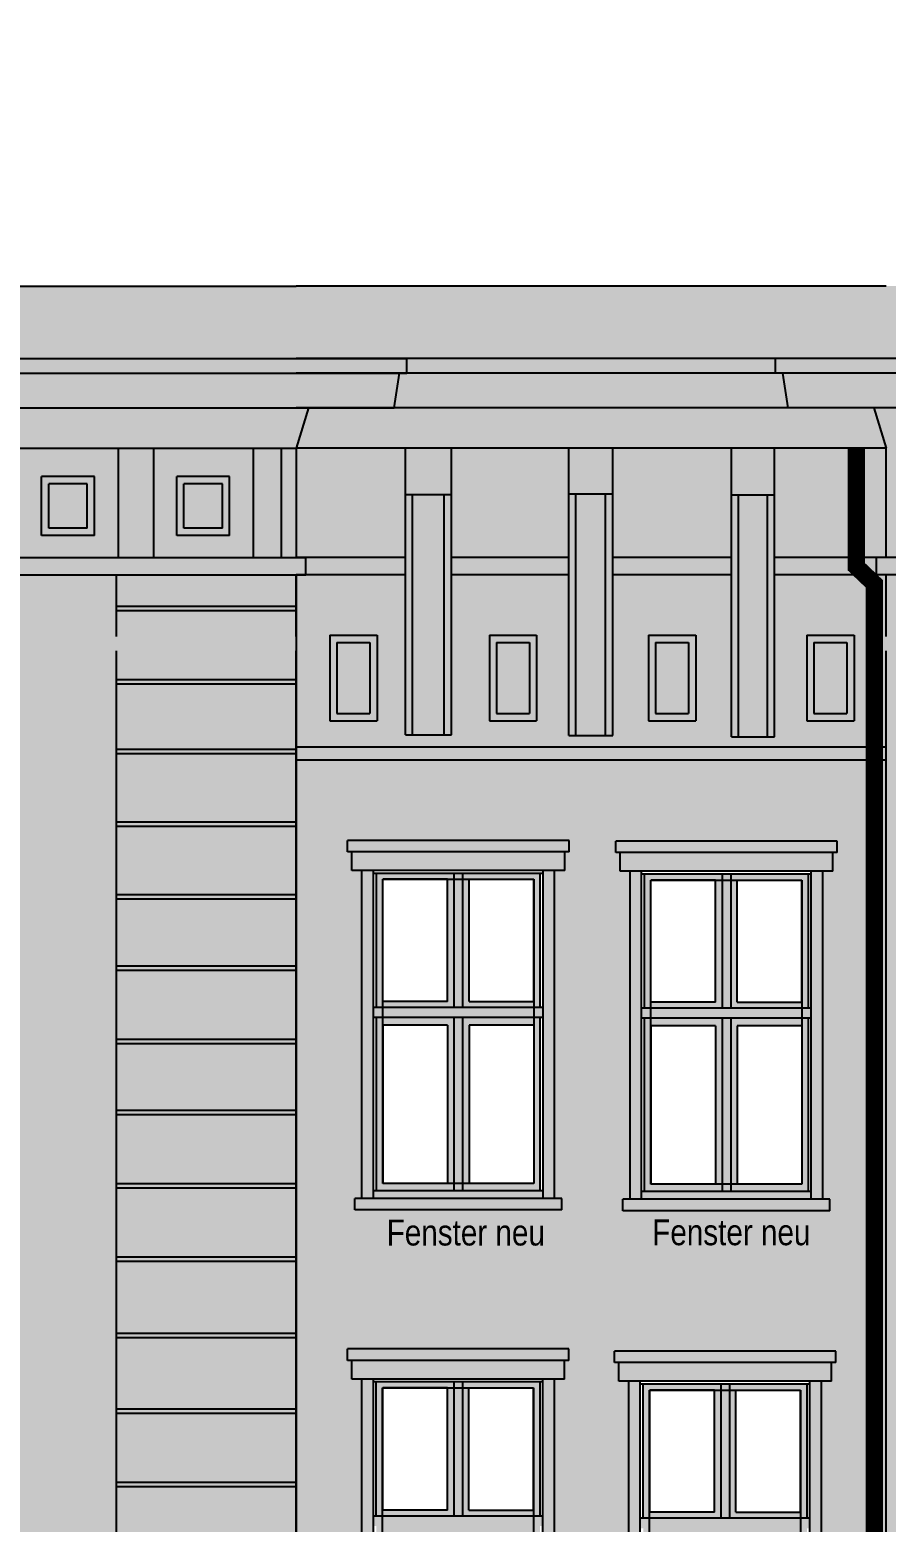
# Model space of a CAD drawing. Header units: metres. Extents: x 11 to 190, y 38 to 70.
# Drawn here: x 53.24 to 59.2, y 51 to 61.38 of the extents above; entities that cross this region are included whole.
import ezdxf
from ezdxf.enums import TextEntityAlignment as Align

# ---------------------------------------------------------------- set-up
doc = ezdxf.new("R2010")
doc.units = ezdxf.units.M
doc.header["$LTSCALE"] = 0.01
doc.header["$XCLIPFRAME"] = 2
doc.linetypes.add('AUSGEZOGEN', pattern=[1000, 1000, 0])
for name, color, linetype in [('A_Fensterrahmen', 1, 'CONTINUOUS'), ('A_Glasbild', 7, 'CONTINUOUS'), ('A_regenrinne', 252, 'CONTINUOUS'), ('A_Schraff_Dach', 17, 'CONTINUOUS'), ('A_Schraff_Fassade_OG', 41, 'CONTINUOUS'), ('A_Schraff_Fensterrahmen', 255, 'CONTINUOUS'), ('A_Schraff_Gewaende', 23, 'CONTINUOUS'), ('A_Schraff_Paneel', 14, 'CONTINUOUS'), ('A_Schraff_Sims', 17, 'CONTINUOUS'), ('A_Schraff_Stuck', 23, 'CONTINUOUS'), ('A_Stuck_am_dach', 2, 'CONTINUOUS'), ('A_TEXT', 2, 'CONTINUOUS'), ('FASSADE', 7, 'AUSGEZOGEN'), ('FASSADE_STRUKTUR', 8, 'AUSGEZOGEN')]:
    doc.layers.add(name, color=color, linetype=linetype)
doc.styles.add('arial-n', font='ARIALN.TTF')
picture_1 = doc.add_image_def('image1.jpg', size_in_pixel=(60, 84))

msp = doc.modelspace()

# ---------------------------------------------------------------- hatches: boundary and pattern name
at = {"layer": 'A_Schraff_Dach'}
h = msp.add_hatch(color=256, dxfattribs=at)
h.paths.add_polyline_path([(116.817, 59.594), (59.2, 59.594), (55.097, 59.594), (38.192, 59.594), (31.592, 59.092), (55.865, 59.092), (58.525, 59.092), (59.2, 59.092), (116.817, 59.092)])
h.paths.add_polyline_path([(85.073, 60.702), (82.265, 60.704), (82.265, 59.594), (85.073, 59.594)])
h.paths.add_polyline_path([(112.247, 61.37), (111.198, 61.376), (111.198, 59.594), (112.247, 59.594)])
for color, points in [(11, [(55.865, 59.092), (55.097, 59.092), (30.532, 59.092), (30.532, 58.989), (55.865, 58.989)]), (11, [(111.158, 59.092), (58.431, 59.092), (58.431, 58.989), (58.525, 58.989), (59.2, 58.989), (111.158, 58.989)]), (11, [(55.815, 58.989), (55.097, 58.989), (30.582, 58.989), (30.62, 58.747), (55.777, 58.747)]), (256, [(55.182, 58.747), (55.097, 58.747), (31.224, 58.747), (31.31, 58.468), (55.097, 58.468)]), (256, [(59.115, 58.747), (55.182, 58.747), (55.097, 58.468), (59.2, 58.468)]), (256, [(110.465, 58.747), (59.115, 58.747), (59.2, 58.468), (110.38, 58.468)])]:
    msp.add_hatch(color=color, dxfattribs=at).paths.add_polyline_path(points)
h = msp.add_hatch(color=11, dxfattribs=at)
h.paths.add_polyline_path([(58.431, 59.092), (55.865, 59.092), (55.865, 58.989), (58.431, 58.989)])
h.paths.add_polyline_path([(58.481, 58.989), (55.815, 58.989), (55.777, 58.747), (58.519, 58.747)])
h = msp.add_hatch(color=11, dxfattribs=at)
h.paths.add_polyline_path([(111.158, 59.092), (58.431, 59.092), (58.431, 58.989), (58.525, 58.989), (59.2, 58.989), (111.158, 58.989)])
h.paths.add_polyline_path([(111.108, 58.989), (58.481, 58.989), (58.519, 58.747), (59.2, 58.747), (111.07, 58.747)])
at = {"layer": 'A_Schraff_Fassade_OG'}
h = msp.add_hatch(color=256, dxfattribs=at)
h.paths.add_polyline_path([(36.277, 57.277), (36.207, 57.277), (36.207, 57.407), (36.177, 57.407), (36.177, 57.487), (37.717, 57.487), (37.717, 57.407), (37.687, 57.407), (37.687, 57.277), (37.617, 57.277), (37.617, 56.015), (38.136, 56.01), (38.136, 57.277), (38.066, 57.277), (38.066, 57.407), (38.036, 57.407), (38.036, 57.487), (39.576, 57.487), (39.576, 57.407), (39.546, 57.407), (39.546, 57.277), (39.476, 57.277), (39.476, 55.999), (40.016, 55.994), (40.016, 57.277), (39.946, 57.277), (39.946, 57.407), (39.916, 57.407), (39.916, 57.487), (41.456, 57.487), (41.456, 57.407), (41.426, 57.407), (41.426, 57.277), (41.356, 57.277), (41.356, 55.983), (41.896, 55.978), (41.896, 57.277), (41.826, 57.277), (41.826, 57.407), (41.796, 57.407), (41.796, 57.487), (43.336, 57.487), (43.336, 57.407), (43.306, 57.407), (43.306, 57.277), (43.236, 57.277), (43.236, 55.967), (43.801, 55.962), (43.801, 57.277), (43.731, 57.277), (43.731, 57.407), (43.701, 57.407), (43.701, 57.487), (45.241, 57.487), (45.241, 57.407), (45.211, 57.407), (45.211, 57.277), (45.141, 57.277), (45.141, 55.951), (45.576, 55.947), (45.576, 57.277), (45.506, 57.277), (45.506, 57.407), (45.476, 57.407), (45.476, 57.487), (47.016, 57.487), (47.016, 57.407), (46.986, 57.407), (46.986, 57.277), (46.916, 57.277), (46.916, 55.936), (47.531, 55.931), (47.531, 57.277), (47.461, 57.277), (47.461, 57.407), (47.431, 57.407), (47.431, 57.487), (48.971, 57.487), (48.971, 57.407), (48.941, 57.407), (48.941, 57.277), (48.871, 57.277), (48.871, 55.92), (49.316, 55.916), (49.316, 57.277), (49.246, 57.277), (49.246, 57.407), (49.216, 57.407), (49.216, 57.487), (50.756, 57.487), (50.756, 57.407), (50.726, 57.407), (50.726, 57.277), (50.656, 57.277), (50.656, 55.905), (51.26, 55.9), (51.26, 57.277), (51.19, 57.277), (51.19, 57.407), (51.16, 57.407), (51.16, 57.487), (52.7, 57.487), (52.7, 57.407), (52.67, 57.407), (52.67, 57.277), (52.6, 57.277), (52.6, 55.888), (53.847, 55.878), (53.847, 57.588), (32.6, 57.588), (32.6, 56.057), (36.277, 56.026)])
h.paths.add_polyline_path([(53.847, 55.878), (52.6, 55.888), (52.6, 54.997), (52.65, 54.997), (52.65, 54.917), (51.21, 54.917), (51.21, 54.997), (51.26, 54.997), (51.26, 55.9), (50.656, 55.905), (50.656, 54.997), (50.706, 54.997), (50.706, 54.917), (49.266, 54.917), (49.266, 54.997), (49.316, 54.997), (49.316, 55.916), (48.871, 55.92), (48.871, 54.997), (48.921, 54.997), (48.921, 54.917), (47.481, 54.917), (47.481, 54.997), (47.531, 54.997), (47.531, 55.931), (46.916, 55.936), (46.916, 54.997), (46.966, 54.997), (46.966, 54.917), (45.526, 54.917), (45.526, 54.997), (45.576, 54.997), (45.576, 55.947), (45.141, 55.951), (45.141, 54.997), (45.191, 54.997), (45.191, 54.917), (43.751, 54.917), (43.751, 54.997), (43.801, 54.997), (43.801, 55.962), (43.236, 55.967), (43.236, 54.997), (43.286, 54.997), (43.286, 54.917), (41.846, 54.917), (41.846, 54.997), (41.896, 54.997), (41.896, 55.978), (41.356, 55.983), (41.356, 54.997), (41.406, 54.997), (41.406, 54.917), (39.966, 54.917), (39.966, 54.997), (40.016, 54.997), (40.016, 55.994), (39.476, 55.999), (39.476, 54.997), (39.526, 54.997), (39.526, 54.917), (38.086, 54.917), (38.086, 54.997), (38.136, 54.997), (38.136, 56.01), (37.617, 56.015), (37.617, 54.997), (37.667, 54.997), (37.667, 54.917), (36.227, 54.917), (36.227, 54.997), (36.277, 54.997), (36.277, 56.026), (32.6, 56.057), (32.6, 52.312), (36.277, 52.312), (36.277, 53.691), (36.207, 53.691), (36.207, 53.821), (36.177, 53.821), (36.177, 53.901), (37.717, 53.901), (37.717, 53.821), (37.687, 53.821), (37.687, 53.691), (37.617, 53.691), (37.617, 52.312), (38.136, 52.312), (38.136, 53.691), (38.066, 53.691), (38.066, 53.821), (38.036, 53.821), (38.036, 53.901), (39.576, 53.901), (39.576, 53.821), (39.546, 53.821), (39.546, 53.691), (39.476, 53.691), (39.476, 52.312), (40.016, 52.312), (40.016, 53.691), (39.946, 53.691), (39.946, 53.821), (39.916, 53.821), (39.916, 53.901), (41.456, 53.901), (41.456, 53.821), (41.426, 53.821), (41.426, 53.691), (41.356, 53.691), (41.356, 52.312), (41.896, 52.312), (41.896, 53.691), (41.826, 53.691), (41.826, 53.821), (41.796, 53.821), (41.796, 53.901), (43.336, 53.901), (43.336, 53.821), (43.306, 53.821), (43.306, 53.691), (43.236, 53.691), (43.236, 52.312), (43.801, 52.312), (43.801, 53.691), (43.731, 53.691), (43.731, 53.821), (43.701, 53.821), (43.701, 53.901), (45.241, 53.901), (45.241, 53.821), (45.211, 53.821), (45.211, 53.691), (45.141, 53.691), (45.141, 52.312), (45.576, 52.312), (45.576, 53.691), (45.506, 53.691), (45.506, 53.821), (45.476, 53.821), (45.476, 53.901), (47.016, 53.901), (47.016, 53.821), (46.986, 53.821), (46.986, 53.691), (46.916, 53.691), (46.916, 52.312), (47.531, 52.312), (47.531, 53.691), (47.461, 53.691), (47.461, 53.821), (47.431, 53.821), (47.431, 53.901), (48.971, 53.901), (48.971, 53.821), (48.941, 53.821), (48.941, 53.691), (48.871, 53.691), (48.871, 52.312), (49.316, 52.312), (49.316, 53.691), (49.246, 53.691), (49.246, 53.821), (49.216, 53.821), (49.216, 53.901), (50.756, 53.901), (50.756, 53.821), (50.726, 53.821), (50.726, 53.691), (50.656, 53.691), (50.656, 52.312), (51.26, 52.312), (51.26, 53.691), (51.19, 53.691), (51.19, 53.821), (51.16, 53.821), (51.16, 53.901), (52.7, 53.901), (52.7, 53.821), (52.67, 53.821), (52.67, 53.691), (52.6, 53.691), (52.6, 52.312), (53.847, 52.312)])
h.paths.add_polyline_path([(53.847, 52.312), (52.6, 52.312), (52.6, 51.411), (52.65, 51.411), (52.65, 51.331), (51.21, 51.331), (51.21, 51.411), (51.26, 51.411), (51.26, 52.312), (50.656, 52.312), (50.656, 51.411), (50.706, 51.411), (50.706, 51.331), (49.266, 51.331), (49.266, 51.411), (49.316, 51.411), (49.316, 52.312), (48.871, 52.312), (48.871, 51.411), (48.921, 51.411), (48.921, 51.331), (47.481, 51.331), (47.481, 51.411), (47.531, 51.411), (47.531, 52.312), (46.916, 52.312), (46.916, 51.411), (46.966, 51.411), (46.966, 51.331), (45.526, 51.331), (45.526, 51.411), (45.576, 51.411), (45.576, 52.312), (45.141, 52.312), (45.141, 51.411), (45.191, 51.411), (45.191, 51.331), (43.751, 51.331), (43.751, 51.411), (43.801, 51.411), (43.801, 52.312), (43.236, 52.312), (43.236, 51.411), (43.286, 51.411), (43.286, 51.331), (41.846, 51.331), (41.846, 51.411), (41.896, 51.411), (41.896, 52.312), (41.356, 52.312), (41.356, 51.411), (41.406, 51.411), (41.406, 51.331), (39.966, 51.331), (39.966, 51.411), (40.016, 51.411), (40.016, 52.312), (39.476, 52.312), (39.476, 51.411), (39.526, 51.411), (39.526, 51.331), (38.086, 51.331), (38.086, 51.411), (38.136, 51.411), (38.136, 52.312), (37.617, 52.312), (37.617, 51.411), (37.667, 51.411), (37.667, 51.331), (36.227, 51.331), (36.227, 51.411), (36.277, 51.411), (36.277, 52.312), (32.6, 52.312), (32.6, 49.232), (36.277, 49.232), (36.277, 50.061), (36.207, 50.061), (36.207, 50.191), (36.177, 50.191), (36.177, 50.271), (37.717, 50.271), (37.717, 50.191), (37.687, 50.191), (37.687, 50.061), (37.617, 50.061), (37.617, 49.232), (38.136, 49.232), (38.136, 50.061), (38.066, 50.061), (38.066, 50.191), (38.036, 50.191), (38.036, 50.271), (39.576, 50.271), (39.576, 50.191), (39.546, 50.191), (39.546, 50.061), (39.476, 50.061), (39.476, 49.232), (40.016, 49.232), (40.016, 50.061), (39.946, 50.061), (39.946, 50.191), (39.916, 50.191), (39.916, 50.271), (41.456, 50.271), (41.456, 50.191), (41.426, 50.191), (41.426, 50.061), (41.356, 50.061), (41.356, 49.232), (41.896, 49.232), (41.896, 50.061), (41.826, 50.061), (41.826, 50.191), (41.796, 50.191), (41.796, 50.271), (43.336, 50.271), (43.336, 50.191), (43.306, 50.191), (43.306, 50.061), (43.236, 50.061), (43.236, 49.232), (43.801, 49.232), (43.801, 50.061), (43.731, 50.061), (43.731, 50.191), (43.701, 50.191), (43.701, 50.271), (45.241, 50.271), (45.241, 50.191), (45.211, 50.191), (45.211, 50.061), (45.141, 50.061), (45.141, 49.232), (45.576, 49.232), (45.576, 50.061), (45.506, 50.061), (45.506, 50.191), (45.476, 50.191), (45.476, 50.271), (47.016, 50.271), (47.016, 50.191), (46.986, 50.191), (46.986, 50.061), (46.916, 50.061), (46.916, 49.232), (47.531, 49.232), (47.531, 50.061), (47.461, 50.061), (47.461, 50.191), (47.431, 50.191), (47.431, 50.271), (48.971, 50.271), (48.971, 50.191), (48.941, 50.191), (48.941, 50.061), (48.871, 50.061), (48.871, 49.232), (49.316, 49.232), (49.316, 50.061), (49.246, 50.061), (49.246, 50.191), (49.216, 50.191), (49.216, 50.271), (50.756, 50.271), (50.756, 50.191), (50.726, 50.191), (50.726, 50.061), (50.656, 50.061), (50.656, 49.232), (51.26, 49.232), (51.26, 50.061), (51.19, 50.061), (51.19, 50.191), (51.16, 50.191), (51.16, 50.271), (52.7, 50.271), (52.7, 50.191), (52.67, 50.191), (52.67, 50.061), (52.6, 50.061), (52.6, 49.232), (53.847, 49.232)])
h.paths.add_polyline_path([(36.277, 49.232), (32.6, 49.232), (32.6, 47.058), (53.847, 47.058), (53.847, 49.232), (52.6, 49.232), (52.6, 47.781), (52.65, 47.781), (52.65, 47.701), (51.21, 47.701), (51.21, 47.781), (51.26, 47.781), (51.26, 49.232), (50.656, 49.232), (50.656, 47.781), (50.706, 47.781), (50.706, 47.701), (49.266, 47.701), (49.266, 47.781), (49.316, 47.781), (49.316, 49.232), (48.871, 49.232), (48.871, 47.781), (48.921, 47.781), (48.921, 47.701), (47.481, 47.701), (47.481, 47.781), (47.531, 47.781), (47.531, 49.232), (46.916, 49.232), (46.916, 47.781), (46.966, 47.781), (46.966, 47.701), (45.526, 47.701), (45.526, 47.781), (45.576, 47.781), (45.576, 49.232), (45.141, 49.232), (45.141, 47.781), (45.191, 47.781), (45.191, 47.701), (43.751, 47.701), (43.751, 47.781), (43.801, 47.781), (43.801, 49.232), (43.236, 49.232), (43.236, 47.781), (43.286, 47.781), (43.286, 47.701), (41.846, 47.701), (41.846, 47.781), (41.896, 47.781), (41.896, 49.232), (41.356, 49.232), (41.356, 47.781), (41.406, 47.781), (41.406, 47.701), (39.966, 47.701), (39.966, 47.781), (40.016, 47.781), (40.016, 49.232), (39.476, 49.232), (39.476, 47.781), (39.526, 47.781), (39.526, 47.701), (38.086, 47.701), (38.086, 47.781), (38.136, 47.781), (38.136, 49.232), (37.617, 49.232), (37.617, 47.781), (37.667, 47.781), (37.667, 47.701), (36.227, 47.701), (36.227, 47.781), (36.277, 47.781)])
h = msp.add_hatch(color=256, dxfattribs=at)
h.paths.add_polyline_path([(55.856, 57.588), (55.097, 57.588), (55.097, 56.79), (55.33, 56.792), (55.33, 57.167), (55.659, 57.167), (55.659, 56.794), (55.856, 56.796)])
h.paths.add_polyline_path([(55.856, 56.796), (55.659, 56.794), (55.659, 56.572), (55.33, 56.572), (55.33, 56.792), (55.097, 56.79), (55.097, 56.389), (59.2, 56.389), (59.2, 56.819), (58.977, 56.817), (58.977, 56.572), (58.648, 56.572), (58.648, 56.815), (58.424, 56.813), (58.424, 56.461), (58.124, 56.461), (58.124, 56.811), (57.875, 56.809), (57.875, 56.572), (57.546, 56.572), (57.546, 56.807), (57.298, 56.805), (57.298, 56.47), (56.992, 56.47), (56.992, 56.803), (56.769, 56.802), (56.769, 56.572), (56.44, 56.572), (56.44, 56.8), (56.176, 56.798), (56.176, 56.474), (55.856, 56.474)])
h.paths.add_polyline_path([(56.992, 57.588), (56.176, 57.588), (56.176, 56.798), (56.44, 56.8), (56.44, 57.167), (56.769, 57.167), (56.769, 56.802), (56.992, 56.803)])
h.paths.add_polyline_path([(58.124, 57.588), (57.298, 57.588), (57.298, 56.805), (57.546, 56.807), (57.546, 57.167), (57.875, 57.167), (57.875, 56.809), (58.124, 56.811)])
h.paths.add_polyline_path([(59.2, 57.588), (58.424, 57.588), (58.424, 56.813), (58.648, 56.815), (58.648, 57.167), (58.977, 57.167), (58.977, 56.817), (59.2, 56.819)])
h = msp.add_hatch(color=256, dxfattribs=at)
h.paths.add_polyline_path([(59.2, 56.299), (55.097, 56.299), (55.097, 54.79), (55.554, 54.794), (55.554, 55.531), (55.484, 55.531), (55.484, 55.661), (55.454, 55.661), (55.454, 55.741), (56.994, 55.741), (56.994, 55.661), (56.964, 55.661), (56.964, 55.531), (56.894, 55.531), (56.894, 54.806), (57.419, 54.811), (57.419, 55.526), (57.349, 55.526), (57.349, 55.656), (57.319, 55.656), (57.319, 55.736), (58.859, 55.736), (58.859, 55.656), (58.829, 55.656), (58.829, 55.526), (58.759, 55.526), (58.759, 54.822), (59.2, 54.826)])
h.paths.add_polyline_path([(59.2, 54.826), (58.759, 54.822), (58.759, 53.246), (58.809, 53.246), (58.809, 53.166), (57.369, 53.166), (57.369, 53.246), (57.419, 53.246), (57.419, 54.811), (56.894, 54.806), (56.894, 53.251), (56.944, 53.251), (56.944, 53.171), (55.504, 53.171), (55.504, 53.251), (55.554, 53.251), (55.554, 54.794), (55.097, 54.79), (55.097, 50.729), (55.553, 50.729), (55.553, 51.995), (55.483, 51.995), (55.483, 52.125), (55.453, 52.125), (55.453, 52.205), (56.993, 52.205), (56.993, 52.125), (56.963, 52.125), (56.963, 51.995), (56.893, 51.995), (56.893, 50.729), (57.41, 50.729), (57.41, 51.98), (57.34, 51.98), (57.34, 52.11), (57.31, 52.11), (57.31, 52.19), (58.85, 52.19), (58.85, 52.11), (58.82, 52.11), (58.82, 51.98), (58.75, 51.98), (58.75, 50.729), (59.2, 50.729)])
h.paths.add_polyline_path([(59.2, 50.729), (58.75, 50.729), (58.75, 49.7), (58.8, 49.7), (58.8, 49.62), (57.36, 49.62), (57.36, 49.7), (57.41, 49.7), (57.41, 50.729), (56.893, 50.729), (56.893, 49.715), (56.943, 49.715), (56.943, 49.635), (55.503, 49.635), (55.503, 49.715), (55.553, 49.715), (55.553, 50.729), (55.097, 50.729), (55.097, 47.572), (55.56, 47.579), (55.56, 48.239), (55.49, 48.239), (55.49, 48.369), (55.46, 48.369), (55.46, 48.449), (57, 48.449), (57, 48.369), (56.97, 48.369), (56.97, 48.239), (56.9, 48.239), (56.9, 47.6), (57.407, 47.607), (57.407, 48.241), (57.337, 48.241), (57.337, 48.371), (57.307, 48.371), (57.307, 48.451), (58.847, 48.451), (58.847, 48.371), (58.817, 48.371), (58.817, 48.241), (58.747, 48.241), (58.747, 47.628), (59.2, 47.635)])
h.paths.add_polyline_path([(59.2, 46.97), (59.001, 46.97), (59.001, 47.058), (59.2, 47.058), (59.2, 47.635), (58.747, 47.628), (58.747, 45.961), (58.797, 45.961), (58.797, 45.881), (57.357, 45.881), (57.357, 45.961), (57.407, 45.961), (57.407, 47.607), (56.9, 47.6), (56.9, 45.959), (56.95, 45.959), (56.95, 45.879), (55.51, 45.879), (55.51, 45.959), (55.56, 45.959), (55.56, 47.579), (55.097, 47.572), (55.097, 47.058), (55.296, 47.058), (55.296, 46.97), (55.097, 46.97), (55.097, 45.059), (59.2, 45.059)])
at = {"layer": 'A_Schraff_Fensterrahmen'}
h = msp.add_hatch(color=256, dxfattribs=at)
h.paths.add_polyline_path([(56.194, 55.511), (55.654, 55.511), (55.654, 54.579), (56.194, 54.579)])
h.paths.add_polyline_path([(56.149, 55.47), (56.149, 54.62), (55.699, 54.62), (55.699, 55.47)], flags=16)
h.paths.add_polyline_path([(56.794, 55.511), (56.254, 55.511), (56.254, 54.579), (56.794, 54.579)])
h.paths.add_polyline_path([(56.299, 55.47), (56.749, 55.47), (56.749, 54.62), (56.299, 54.62)], flags=16)
h.paths.add_polyline_path([(56.254, 55.511), (56.194, 55.511), (56.194, 54.579), (56.254, 54.579)])
h.paths.add_polyline_path([(56.194, 54.509), (55.654, 54.509), (55.654, 53.304), (56.194, 53.304)])
h.paths.add_polyline_path([(56.149, 54.456), (56.149, 53.356), (55.699, 53.356), (55.699, 54.456)], flags=16)
h.paths.add_polyline_path([(56.794, 54.509), (56.254, 54.509), (56.254, 53.304), (56.794, 53.304)])
h.paths.add_polyline_path([(56.749, 54.456), (56.749, 53.356), (56.299, 53.356), (56.299, 54.456)], flags=16)
h.paths.add_polyline_path([(56.254, 54.509), (56.194, 54.509), (56.194, 53.304), (56.254, 53.304)])
h.paths.add_polyline_path([(56.814, 54.546), (55.634, 54.546), (55.634, 54.509), (56.814, 54.509)])
h.paths.add_polyline_path([(56.814, 54.579), (55.634, 54.579), (55.634, 54.546), (56.814, 54.546)])
h.paths.add_polyline_path([(56.814, 53.304), (55.634, 53.304), (55.634, 53.251), (56.814, 53.251)])
h = msp.add_hatch(color=256, dxfattribs=at)
h.paths.add_polyline_path([(58.059, 55.506), (57.519, 55.506), (57.519, 54.574), (58.059, 54.574)])
h.paths.add_polyline_path([(58.014, 55.465), (58.014, 54.615), (57.564, 54.615), (57.564, 55.465)], flags=16)
h.paths.add_polyline_path([(58.659, 55.506), (58.119, 55.506), (58.119, 54.574), (58.659, 54.574)])
h.paths.add_polyline_path([(58.164, 55.465), (58.614, 55.465), (58.614, 54.615), (58.164, 54.615)], flags=16)
h.paths.add_polyline_path([(58.119, 55.506), (58.059, 55.506), (58.059, 54.574), (58.119, 54.574)])
h.paths.add_polyline_path([(58.059, 54.504), (57.519, 54.504), (57.519, 53.299), (58.059, 53.299)])
h.paths.add_polyline_path([(58.014, 54.451), (58.014, 53.351), (57.564, 53.351), (57.564, 54.451)], flags=16)
h.paths.add_polyline_path([(58.659, 54.504), (58.119, 54.504), (58.119, 53.299), (58.659, 53.299)])
h.paths.add_polyline_path([(58.614, 54.451), (58.614, 53.351), (58.164, 53.351), (58.164, 54.451)], flags=16)
h.paths.add_polyline_path([(58.119, 54.504), (58.059, 54.504), (58.059, 53.299), (58.119, 53.299)])
h.paths.add_polyline_path([(58.679, 54.541), (57.499, 54.541), (57.499, 54.504), (58.679, 54.504)])
h.paths.add_polyline_path([(58.679, 54.574), (57.499, 54.574), (57.499, 54.541), (58.679, 54.541)])
h.paths.add_polyline_path([(58.679, 53.299), (57.499, 53.299), (57.499, 53.246), (58.679, 53.246)])
h = msp.add_hatch(color=256, dxfattribs=at)
h.paths.add_polyline_path([(56.193, 51.975), (55.653, 51.975), (55.653, 51.043), (56.193, 51.043)])
h.paths.add_polyline_path([(56.148, 51.934), (56.148, 51.084), (55.698, 51.084), (55.698, 51.934)], flags=16)
h.paths.add_polyline_path([(56.793, 51.975), (56.253, 51.975), (56.253, 51.043), (56.793, 51.043)])
h.paths.add_polyline_path([(56.298, 51.934), (56.748, 51.934), (56.748, 51.084), (56.298, 51.084)], flags=16)
h.paths.add_polyline_path([(56.253, 51.975), (56.193, 51.975), (56.193, 51.043), (56.253, 51.043)])
h.paths.add_polyline_path([(56.193, 50.973), (55.653, 50.973), (55.653, 49.768), (56.193, 49.768)])
h.paths.add_polyline_path([(56.148, 50.92), (56.148, 49.82), (55.698, 49.82), (55.698, 50.92)], flags=16)
h.paths.add_polyline_path([(56.793, 50.973), (56.253, 50.973), (56.253, 49.768), (56.793, 49.768)])
h.paths.add_polyline_path([(56.748, 50.92), (56.748, 49.82), (56.298, 49.82), (56.298, 50.92)], flags=16)
h.paths.add_polyline_path([(56.253, 50.973), (56.193, 50.973), (56.193, 49.768), (56.253, 49.768)])
h.paths.add_polyline_path([(56.813, 51.01), (55.633, 51.01), (55.633, 50.973), (56.813, 50.973)])
h.paths.add_polyline_path([(56.813, 51.043), (55.633, 51.043), (55.633, 51.01), (56.813, 51.01)])
h.paths.add_polyline_path([(56.813, 49.768), (55.633, 49.768), (55.633, 49.715), (56.813, 49.715)])
h = msp.add_hatch(color=256, dxfattribs=at)
h.paths.add_polyline_path([(58.05, 51.96), (57.51, 51.96), (57.51, 51.028), (58.05, 51.028)])
h.paths.add_polyline_path([(58.005, 51.919), (58.005, 51.069), (57.555, 51.069), (57.555, 51.919)], flags=16)
h.paths.add_polyline_path([(58.65, 51.96), (58.11, 51.96), (58.11, 51.028), (58.65, 51.028)])
h.paths.add_polyline_path([(58.155, 51.919), (58.605, 51.919), (58.605, 51.069), (58.155, 51.069)], flags=16)
h.paths.add_polyline_path([(58.11, 51.96), (58.05, 51.96), (58.05, 51.028), (58.11, 51.028)])
h.paths.add_polyline_path([(58.05, 50.958), (57.51, 50.958), (57.51, 49.753), (58.05, 49.753)])
h.paths.add_polyline_path([(58.005, 50.905), (58.005, 49.805), (57.555, 49.805), (57.555, 50.905)], flags=16)
h.paths.add_polyline_path([(58.65, 50.958), (58.11, 50.958), (58.11, 49.753), (58.65, 49.753)])
h.paths.add_polyline_path([(58.605, 50.905), (58.605, 49.805), (58.155, 49.805), (58.155, 50.905)], flags=16)
h.paths.add_polyline_path([(58.11, 50.958), (58.05, 50.958), (58.05, 49.753), (58.11, 49.753)])
h.paths.add_polyline_path([(58.67, 50.995), (57.49, 50.995), (57.49, 50.958), (58.67, 50.958)])
h.paths.add_polyline_path([(58.67, 51.028), (57.49, 51.028), (57.49, 50.995), (58.67, 50.995)])
h.paths.add_polyline_path([(58.67, 49.753), (57.49, 49.753), (57.49, 49.7), (58.67, 49.7)])
at = {"layer": 'A_Schraff_Gewaende'}
h = msp.add_hatch(color=256, dxfattribs=at)
h.dxf.hatch_style = 1
h.paths.add_polyline_path([(56.994, 55.741), (55.454, 55.741), (55.454, 55.661), (56.994, 55.661)])
h.paths.add_polyline_path([(56.964, 55.661), (55.484, 55.661), (55.484, 55.531), (56.964, 55.531)])
h.paths.add_polyline_path([(55.634, 55.531), (55.554, 55.531), (55.554, 53.251), (55.634, 53.251)])
h.paths.add_polyline_path([(56.894, 55.531), (56.814, 55.531), (56.814, 53.251), (56.894, 53.251)])
h.paths.add_polyline_path([(56.814, 53.304), (55.634, 53.304), (55.634, 53.251), (56.814, 53.251)])
h.paths.add_polyline_path([(56.994, 53.251), (55.454, 53.251), (55.454, 53.171), (56.994, 53.171)])
h = msp.add_hatch(color=256, dxfattribs=at)
h.dxf.hatch_style = 1
h.paths.add_polyline_path([(58.859, 55.736), (57.319, 55.736), (57.319, 55.656), (58.859, 55.656)])
h.paths.add_polyline_path([(58.829, 55.656), (57.349, 55.656), (57.349, 55.526), (58.829, 55.526)])
h.paths.add_polyline_path([(57.499, 55.526), (57.419, 55.526), (57.419, 53.246), (57.499, 53.246)])
h.paths.add_polyline_path([(58.759, 55.526), (58.679, 55.526), (58.679, 53.246), (58.759, 53.246)])
h.paths.add_polyline_path([(58.679, 53.299), (57.499, 53.299), (57.499, 53.246), (58.679, 53.246)])
h.paths.add_polyline_path([(58.859, 53.246), (57.319, 53.246), (57.319, 53.166), (58.859, 53.166)])
h = msp.add_hatch(color=256, dxfattribs=at)
h.dxf.hatch_style = 1
h.paths.add_polyline_path([(56.993, 52.205), (55.453, 52.205), (55.453, 52.125), (56.993, 52.125)])
h.paths.add_polyline_path([(56.963, 52.125), (55.483, 52.125), (55.483, 51.995), (56.963, 51.995)])
h.paths.add_polyline_path([(55.633, 51.995), (55.553, 51.995), (55.553, 49.715), (55.633, 49.715)])
h.paths.add_polyline_path([(56.893, 51.995), (56.813, 51.995), (56.813, 49.715), (56.893, 49.715)])
h.paths.add_polyline_path([(56.813, 49.768), (55.633, 49.768), (55.633, 49.715), (56.813, 49.715)])
h.paths.add_polyline_path([(56.993, 49.715), (55.453, 49.715), (55.453, 49.635), (56.993, 49.635)])
h = msp.add_hatch(color=256, dxfattribs=at)
h.dxf.hatch_style = 1
h.paths.add_polyline_path([(58.85, 52.19), (57.31, 52.19), (57.31, 52.11), (58.85, 52.11)])
h.paths.add_polyline_path([(58.82, 52.11), (57.34, 52.11), (57.34, 51.98), (58.82, 51.98)])
h.paths.add_polyline_path([(57.49, 51.98), (57.41, 51.98), (57.41, 49.7), (57.49, 49.7)])
h.paths.add_polyline_path([(58.75, 51.98), (58.67, 51.98), (58.67, 49.7), (58.75, 49.7)])
h.paths.add_polyline_path([(58.67, 49.753), (57.49, 49.753), (57.49, 49.7), (58.67, 49.7)])
h.paths.add_polyline_path([(58.85, 49.7), (57.31, 49.7), (57.31, 49.62), (58.85, 49.62)])
at = {"layer": 'A_Schraff_Paneel'}
h = msp.add_hatch(color=256, dxfattribs=at)
h.paths.add_polyline_path([(59.2, 57.588), (59.2, 47.058), (60.45, 47.058), (60.45, 57.588)])
h.paths.add_polyline_path([(53.847, 57.588), (53.847, 47.058), (55.097, 47.058), (55.097, 57.588)])
at = {"layer": 'A_Schraff_Sims'}
h = msp.add_hatch(color=256, dxfattribs=at)
h.paths.add_polyline_path([(116.817, 57.707), (31.233, 57.707), (31.233, 57.588), (116.817, 57.588)])
h.paths.add_polyline_path([(55.246, 43.35), (55.257, 43.434), (55.117, 43.484), (31.28, 43.484), (31.14, 43.434), (31.151, 43.35)])
at = {"layer": 'A_Schraff_Stuck'}
for points in [[(31.402, 58.468), (31.402, 57.707), (116.817, 57.707), (116.817, 58.468)], [(59.2, 56.389), (55.097, 56.389), (55.097, 56.299), (59.2, 56.299)]]:
    msp.add_hatch(color=256, dxfattribs=at).paths.add_polyline_path(points)
h = msp.add_hatch(color=256, dxfattribs=at)
h.paths.add_polyline_path([(55.906, 57.707), (55.856, 57.707), (55.856, 56.474), (55.906, 56.474)])
h.paths.add_polyline_path([(56.126, 57.707), (55.906, 57.707), (55.906, 56.474), (56.126, 56.474)])
h.paths.add_polyline_path([(56.176, 57.707), (56.126, 57.707), (56.126, 56.474), (56.176, 56.474)])
h.paths.add_polyline_path([(57.042, 57.707), (56.992, 57.707), (56.992, 56.47), (57.042, 56.47)])
h.paths.add_polyline_path([(57.248, 57.707), (57.042, 57.707), (57.042, 56.47), (57.248, 56.47)])
h.paths.add_polyline_path([(57.298, 57.707), (57.248, 57.707), (57.248, 56.47), (57.298, 56.47)])
h.paths.add_polyline_path([(58.174, 57.707), (58.124, 57.707), (58.124, 56.461), (58.174, 56.461)])
h.paths.add_polyline_path([(58.374, 57.707), (58.174, 57.707), (58.174, 56.461), (58.374, 56.461)])
h.paths.add_polyline_path([(58.424, 57.707), (58.374, 57.707), (58.374, 56.461), (58.424, 56.461)])
h = msp.add_hatch(color=256, dxfattribs=at)
h.paths.add_polyline_path([(55.659, 57.167), (55.33, 57.167), (55.33, 56.572), (55.659, 56.572)])
h.paths.add_polyline_path([(55.609, 57.117), (55.609, 56.622), (55.38, 56.622), (55.38, 57.117)], flags=16)
h.paths.add_polyline_path([(56.769, 57.167), (56.44, 57.167), (56.44, 56.572), (56.769, 56.572)])
h.paths.add_polyline_path([(56.719, 57.117), (56.719, 56.622), (56.49, 56.622), (56.49, 57.117)], flags=16)
h.paths.add_polyline_path([(57.875, 57.167), (57.546, 57.167), (57.546, 56.572), (57.875, 56.572)])
h.paths.add_polyline_path([(57.825, 57.117), (57.825, 56.622), (57.596, 56.622), (57.596, 57.117)], flags=16)
h.paths.add_polyline_path([(58.977, 57.167), (58.648, 57.167), (58.648, 56.572), (58.977, 56.572)])
h.paths.add_polyline_path([(58.927, 57.117), (58.927, 56.622), (58.698, 56.622), (58.698, 57.117)], flags=16)
h = msp.add_hatch(color=251, dxfattribs=at)
h.paths.add_polyline_path([(55.609, 57.117), (55.38, 57.117), (55.38, 56.622), (55.609, 56.622)])
h.paths.add_polyline_path([(56.719, 57.117), (56.49, 57.117), (56.49, 56.622), (56.719, 56.622)])
h.paths.add_polyline_path([(57.825, 57.117), (57.596, 57.117), (57.596, 56.622), (57.825, 56.622)])
h.paths.add_polyline_path([(58.927, 57.117), (58.698, 57.117), (58.698, 56.622), (58.927, 56.622)])

# ---------------------------------------------------------------- linework, layer by layer
at = {"layer": 'A_Fensterrahmen'}
for p, q in [((55.38, 57.117), (55.38, 56.622)), ((55.38, 57.117), (55.609, 57.117)), ((55.609, 57.117), (55.609, 56.622)), ((56.49, 57.117), (56.49, 56.622)), ((56.49, 57.117), (56.719, 57.117)), ((56.719, 57.117), (56.719, 56.622)), ((57.596, 57.117), (57.596, 56.622)), ((57.596, 57.117), (57.825, 57.117)), ((57.825, 57.117), (57.825, 56.622)), ((58.698, 57.117), (58.698, 56.622)), ((58.698, 57.117), (58.927, 57.117)), ((58.927, 57.117), (58.927, 56.622)), ((55.38, 56.622), (55.609, 56.622)), ((56.49, 56.622), (56.719, 56.622)), ((57.596, 56.622), (57.825, 56.622)), ((58.698, 56.622), (58.927, 56.622)), ((56.814, 55.511), (55.634, 55.511)), ((55.654, 54.579), (55.654, 55.511)), ((56.194, 55.511), (56.194, 54.579)), ((56.254, 55.511), (56.254, 54.579)), ((56.794, 54.579), (56.794, 55.511)), ((55.699, 54.62), (55.699, 55.47)), ((56.149, 55.47), (55.699, 55.47)), ((56.149, 54.62), (56.149, 55.47)), ((56.299, 55.47), (56.749, 55.47)), ((56.299, 54.62), (56.299, 55.47)), ((56.749, 54.62), (56.749, 55.47)), ((58.679, 55.506), (57.499, 55.506)), ((57.519, 54.574), (57.519, 55.506)), ((58.014, 55.465), (57.564, 55.465)), ((57.564, 54.615), (57.564, 55.465)), ((58.014, 54.615), (58.014, 55.465)), ((58.059, 55.506), (58.059, 54.574)), ((58.119, 55.506), (58.119, 54.574)), ((58.164, 55.465), (58.614, 55.465)), ((58.164, 54.615), (58.164, 55.465)), ((58.614, 54.615), (58.614, 55.465)), ((58.659, 54.574), (58.659, 55.506)), ((56.814, 54.579), (55.634, 54.579)), ((56.149, 54.62), (55.699, 54.62)), ((56.299, 54.62), (56.749, 54.62)), ((58.014, 54.615), (57.564, 54.615)), ((58.164, 54.615), (58.614, 54.615)), ((56.814, 54.509), (55.634, 54.509)), ((55.654, 53.304), (55.654, 54.509)), ((56.194, 54.509), (56.194, 53.304)), ((56.254, 54.509), (56.254, 53.304)), ((56.794, 53.304), (56.794, 54.509)), ((58.679, 54.574), (57.499, 54.574)), ((58.679, 54.504), (57.499, 54.504)), ((57.519, 53.299), (57.519, 54.504)), ((58.059, 54.504), (58.059, 53.299)), ((58.119, 54.504), (58.119, 53.299)), ((58.659, 53.299), (58.659, 54.504)), ((55.699, 54.456), (55.699, 53.356)), ((56.149, 54.456), (55.699, 54.456)), ((56.149, 54.456), (56.149, 53.356)), ((56.749, 54.456), (56.299, 54.456)), ((56.299, 54.456), (56.299, 53.356)), ((56.749, 54.456), (56.749, 53.356)), ((57.564, 54.451), (57.564, 53.351)), ((58.014, 54.451), (57.564, 54.451)), ((58.014, 54.451), (58.014, 53.351)), ((58.614, 54.451), (58.164, 54.451)), ((58.164, 54.451), (58.164, 53.351)), ((58.614, 54.451), (58.614, 53.351)), ((56.149, 53.356), (55.699, 53.356)), ((56.749, 53.356), (56.299, 53.356)), ((58.014, 53.351), (57.564, 53.351)), ((58.614, 53.351), (58.164, 53.351)), ((56.814, 53.304), (55.634, 53.304)), ((58.679, 53.299), (57.499, 53.299)), ((56.813, 51.975), (55.633, 51.975)), ((55.653, 51.043), (55.653, 51.975)), ((55.698, 51.084), (55.698, 51.934)), ((56.148, 51.934), (55.698, 51.934)), ((56.148, 51.084), (56.148, 51.934)), ((56.193, 51.975), (56.193, 51.043)), ((56.253, 51.975), (56.253, 51.043)), ((56.298, 51.934), (56.748, 51.934)), ((56.298, 51.084), (56.298, 51.934)), ((56.748, 51.084), (56.748, 51.934)), ((56.793, 51.043), (56.793, 51.975)), ((58.67, 51.96), (57.49, 51.96)), ((57.51, 51.028), (57.51, 51.96)), ((58.005, 51.919), (57.555, 51.919)), ((57.555, 51.069), (57.555, 51.919)), ((58.005, 51.069), (58.005, 51.919)), ((58.05, 51.96), (58.05, 51.028)), ((58.11, 51.96), (58.11, 51.028)), ((58.155, 51.919), (58.605, 51.919)), ((58.155, 51.069), (58.155, 51.919)), ((58.605, 51.069), (58.605, 51.919)), ((58.65, 51.028), (58.65, 51.96)), ((56.148, 51.084), (55.698, 51.084)), ((56.298, 51.084), (56.748, 51.084)), ((58.005, 51.069), (57.555, 51.069)), ((58.155, 51.069), (58.605, 51.069)), ((56.813, 51.043), (55.633, 51.043)), ((58.67, 51.028), (57.49, 51.028))]:
    msp.add_line(p, q, dxfattribs=at)
at = {"layer": 'A_regenrinne', "const_width": 0.12}
msp.add_lwpolyline([(58.993, 58.473), (58.993, 57.643), (59.118, 57.524), (59.118, 47.058), (59.118, 47.058), (59.118, 47.058)], dxfattribs=at)
at = {"layer": 'A_Stuck_am_dach'}
for p, q in [((53.858, 58.468), (53.858, 57.707)), ((54.103, 58.468), (54.103, 57.707)), ((54.798, 58.468), (54.798, 57.707)), ((53.325, 57.861), (53.325, 58.27)), ((53.693, 58.27), (53.325, 58.27)), ((53.375, 57.911), (53.375, 58.22)), ((53.643, 58.22), (53.375, 58.22)), ((53.643, 57.911), (53.643, 58.22)), ((53.693, 57.861), (53.693, 58.27)), ((54.265, 57.861), (54.265, 58.27)), ((54.633, 58.27), (54.265, 58.27)), ((54.315, 57.911), (54.315, 58.22)), ((54.583, 58.22), (54.315, 58.22)), ((54.583, 57.911), (54.583, 58.22)), ((54.633, 57.861), (54.633, 58.27)), ((53.643, 57.911), (53.375, 57.911)), ((54.583, 57.911), (54.315, 57.911)), ((53.693, 57.861), (53.325, 57.861)), ((54.633, 57.861), (54.265, 57.861))]:
    msp.add_line(p, q, dxfattribs=at)
at = {"layer": 'FASSADE'}
for p, q in [((38.192, 59.594), (55.097, 59.594)), ((59.2, 59.594), (55.097, 59.594)), ((30.532, 59.092), (55.865, 59.092)), ((58.525, 59.092), (55.097, 59.092)), ((55.865, 58.989), (55.865, 59.092)), ((116.817, 59.092), (58.431, 59.092)), ((58.431, 58.989), (58.431, 59.092)), ((59.2, 59.092), (58.525, 59.092)), ((30.532, 58.989), (55.865, 58.989)), ((58.525, 58.989), (55.097, 58.989)), ((55.777, 58.747), (55.815, 58.989)), ((116.817, 58.989), (58.431, 58.989)), ((58.519, 58.747), (58.481, 58.989)), ((59.2, 58.989), (58.525, 58.989)), ((30.62, 58.747), (55.777, 58.747)), ((55.182, 58.747), (55.097, 58.468)), ((59.2, 58.747), (55.097, 58.747)), ((116.817, 58.747), (58.519, 58.747)), ((59.115, 58.747), (59.2, 58.468)), ((31.31, 58.468), (55.097, 58.468)), ((54.995, 57.707), (54.995, 58.468)), ((55.097, 58.468), (55.097, 57.707)), ((59.2, 58.468), (55.097, 58.468)), ((55.856, 56.474), (55.856, 58.468)), ((56.176, 56.474), (56.176, 58.468)), ((56.992, 56.47), (56.992, 58.468)), ((57.298, 56.47), (57.298, 58.468)), ((58.124, 56.461), (58.124, 58.468)), ((58.424, 56.461), (58.424, 58.468)), ((59.2, 57.707), (59.2, 58.468)), ((55.856, 58.146), (56.176, 58.146)), ((55.906, 56.474), (55.906, 58.146)), ((56.126, 56.474), (56.126, 58.146)), ((56.992, 58.151), (57.298, 58.151)), ((57.042, 56.47), (57.042, 58.151)), ((57.248, 56.47), (57.248, 58.151)), ((58.124, 58.143), (58.424, 58.143)), ((58.174, 56.461), (58.174, 58.143)), ((58.374, 56.461), (58.374, 58.143)), ((31.233, 57.707), (55.164, 57.707)), ((55.856, 57.707), (55.097, 57.707)), ((55.164, 57.588), (55.164, 57.707)), ((56.992, 57.707), (56.176, 57.707)), ((58.124, 57.707), (57.298, 57.707)), ((59.2, 57.707), (58.424, 57.707)), ((116.817, 57.707), (59.133, 57.707)), ((59.133, 57.588), (59.133, 57.707)), ((31.233, 57.588), (55.164, 57.588)), ((53.847, 47.058), (53.847, 57.588)), ((55.097, 47.058), (55.097, 57.588)), ((55.856, 57.588), (55.097, 57.588)), ((55.097, 57.588), (55.097, 47.058)), ((56.992, 57.588), (56.176, 57.588)), ((58.124, 57.588), (57.298, 57.588)), ((59.2, 57.588), (58.424, 57.588)), ((116.817, 57.588), (59.133, 57.588)), ((59.2, 47.058), (59.2, 57.588)), ((55.33, 57.167), (55.33, 56.572)), ((55.33, 57.167), (55.659, 57.167)), ((55.659, 57.167), (55.659, 56.572)), ((56.44, 57.167), (56.44, 56.572)), ((56.44, 57.167), (56.769, 57.167)), ((56.769, 57.167), (56.769, 56.572)), ((57.546, 57.167), (57.546, 56.572)), ((57.546, 57.167), (57.875, 57.167)), ((57.875, 57.167), (57.875, 56.572)), ((58.648, 57.167), (58.648, 56.572)), ((58.648, 57.167), (58.977, 57.167)), ((58.977, 57.167), (58.977, 56.572)), ((55.33, 56.572), (55.659, 56.572)), ((56.44, 56.572), (56.769, 56.572)), ((57.546, 56.572), (57.875, 56.572)), ((58.648, 56.572), (58.977, 56.572)), ((55.856, 56.474), (56.176, 56.474)), ((56.992, 56.47), (57.298, 56.47)), ((58.124, 56.461), (58.424, 56.461)), ((59.2, 56.389), (55.097, 56.389)), ((59.2, 56.299), (55.097, 56.299)), ((56.994, 55.741), (55.454, 55.741)), ((55.454, 55.661), (55.454, 55.741)), ((56.994, 55.661), (56.994, 55.741)), ((58.859, 55.736), (57.319, 55.736)), ((57.319, 55.656), (57.319, 55.736)), ((58.859, 55.656), (58.859, 55.736)), ((56.994, 55.661), (55.454, 55.661)), ((55.484, 55.531), (55.484, 55.661)), ((56.964, 55.531), (56.964, 55.661)), ((58.859, 55.656), (57.319, 55.656)), ((57.349, 55.526), (57.349, 55.656)), ((58.829, 55.526), (58.829, 55.656)), ((56.964, 55.531), (55.484, 55.531)), ((55.554, 53.251), (55.554, 55.531)), ((55.634, 53.251), (55.634, 55.531)), ((56.814, 53.251), (56.814, 55.531)), ((56.894, 53.251), (56.894, 55.531)), ((58.829, 55.526), (57.349, 55.526)), ((57.419, 53.246), (57.419, 55.526)), ((57.499, 53.246), (57.499, 55.526)), ((58.679, 53.246), (58.679, 55.526)), ((58.759, 53.246), (58.759, 55.526)), ((56.944, 53.251), (55.504, 53.251)), ((55.504, 53.171), (55.504, 53.251)), ((56.944, 53.171), (56.944, 53.251)), ((58.809, 53.246), (57.369, 53.246)), ((57.369, 53.166), (57.369, 53.246)), ((58.809, 53.166), (58.809, 53.246)), ((56.944, 53.171), (55.504, 53.171)), ((58.809, 53.166), (57.369, 53.166)), ((56.993, 52.205), (55.453, 52.205)), ((55.453, 52.125), (55.453, 52.205)), ((56.993, 52.125), (56.993, 52.205)), ((58.85, 52.19), (57.31, 52.19)), ((57.31, 52.11), (57.31, 52.19)), ((58.85, 52.11), (58.85, 52.19)), ((56.993, 52.125), (55.453, 52.125)), ((55.483, 51.995), (55.483, 52.125)), ((56.963, 51.995), (56.963, 52.125)), ((58.85, 52.11), (57.31, 52.11)), ((57.34, 51.98), (57.34, 52.11)), ((58.82, 51.98), (58.82, 52.11)), ((56.963, 51.995), (55.483, 51.995)), ((55.553, 49.715), (55.553, 51.995)), ((55.633, 49.715), (55.633, 51.995)), ((56.813, 49.715), (56.813, 51.995)), ((56.893, 49.715), (56.893, 51.995)), ((58.82, 51.98), (57.34, 51.98)), ((57.41, 49.7), (57.41, 51.98)), ((57.49, 49.7), (57.49, 51.98)), ((58.67, 49.7), (58.67, 51.98)), ((58.75, 49.7), (58.75, 51.98))]:
    msp.add_line(p, q, dxfattribs=at)
at = {"layer": 'FASSADE_STRUKTUR', "color": 2}
for p, q in [((55.097, 57.367), (53.847, 57.367)), ((55.097, 57.337), (53.847, 57.337)), ((55.097, 56.857), (53.847, 56.857)), ((55.097, 56.827), (53.847, 56.827)), ((55.097, 56.372), (53.847, 56.372)), ((55.097, 56.342), (53.847, 56.342)), ((55.097, 55.867), (53.847, 55.867)), ((55.097, 55.837), (53.847, 55.837)), ((55.097, 55.362), (53.847, 55.362)), ((55.097, 55.332), (53.847, 55.332)), ((55.097, 54.867), (53.847, 54.867)), ((55.097, 54.837), (53.847, 54.837)), ((55.097, 54.357), (53.847, 54.357)), ((55.097, 54.327), (53.847, 54.327)), ((55.097, 53.862), (53.847, 53.862)), ((55.097, 53.832), (53.847, 53.832)), ((55.097, 53.353), (53.847, 53.353)), ((55.097, 53.323), (53.847, 53.323)), ((55.097, 52.842), (53.847, 52.842)), ((55.097, 52.812), (53.847, 52.812)), ((55.097, 52.312), (53.847, 52.312)), ((55.097, 52.282), (53.847, 52.282)), ((55.097, 51.787), (53.847, 51.787)), ((55.097, 51.757), (53.847, 51.757)), ((55.097, 51.277), (53.847, 51.277)), ((55.097, 51.247), (53.847, 51.247))]:
    msp.add_line(p, q, dxfattribs=at)

# ---------------------------------------------------------------- texts
at = {"layer": 'A_TEXT', "linetype": 'Continuous', "style": 'arial-n'}
for p in [(56.276, 52.87), (58.123, 52.872)]:
    msp.add_text('Fenster neu', height=0.18, dxfattribs=at).set_placement(p, align=Align.BOTTOM_CENTER)

# ---------------------------------------------------------------- pictures from other files: only their frames are drawn
at = {"layer": 'A_Glasbild'}
image = msp.add_image(picture_1, insert=(57.229, 55.47), size_in_units=(1.531, 2.143), rotation=180, dxfattribs=at)
image.set_boundary_path([(18.34, 0.64), (59.5, 83.5)])
image = msp.add_image(picture_1, insert=(59.094, 55.465), size_in_units=(1.531, 2.143), rotation=180, dxfattribs=at)
image.set_boundary_path([(18.34, 0.64), (59.5, 83.5)])
image = msp.add_image(picture_1, insert=(57.228, 51.934), size_in_units=(1.531, 2.143), rotation=180, dxfattribs=at)
image.set_boundary_path([(18.34, 0.64), (59.5, 83.5)])
image = msp.add_image(picture_1, insert=(59.085, 51.919), size_in_units=(1.531, 2.143), rotation=180, dxfattribs=at)
image.set_boundary_path([(18.34, 0.64), (59.5, 83.5)])

doc.saveas('drawing.dxf')
